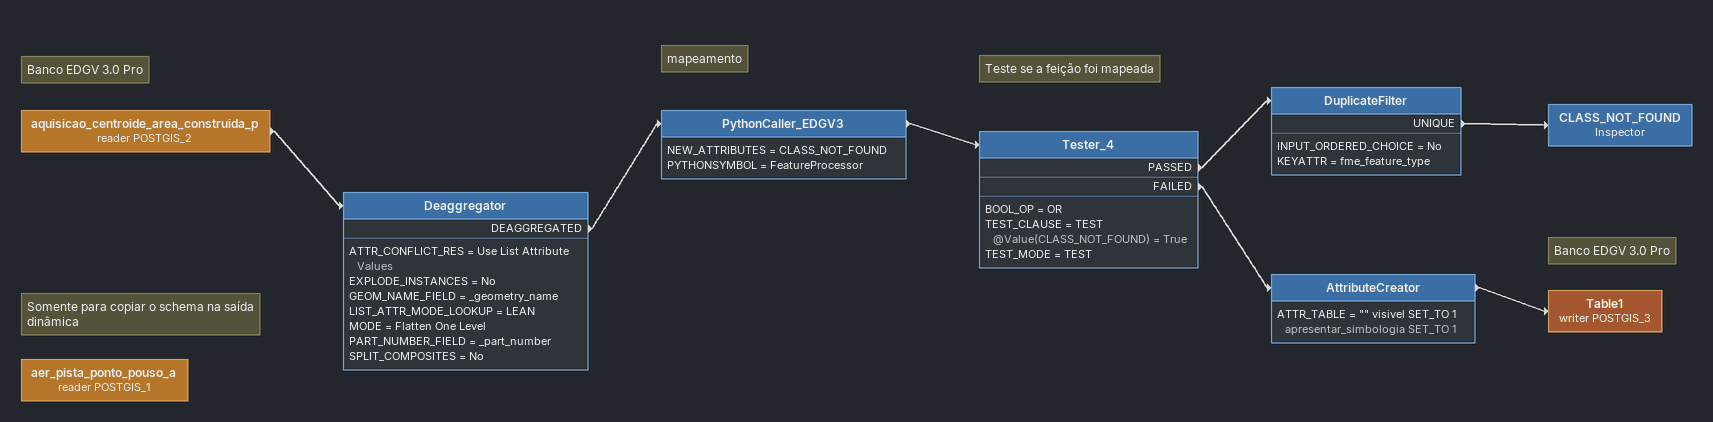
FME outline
Note: Banco EDGV 3.0 Pro
aquisicao_centroide_area_construida_p (reader POSTGIS_2)
    -> Deaggregator
Deaggregator
    ATTR_CONFLICT_RES = Use List Attribute Values
    EXPLODE_INSTANCES = No
    GEOM_NAME_FIELD = _geometry_name
    LIST_ATTR_MODE_LOOKUP = LEAN
    MODE = Flatten One Level
    PART_NUMBER_FIELD = _part_number
    SPLIT_COMPOSITES = No
    DEAGGREGATED -> PythonCaller_EDGV3
Note: mapeamento
PythonCaller_EDGV3
    NEW_ATTRIBUTES = CLASS_NOT_FOUND
    PYTHONSYMBOL = FeatureProcessor
    -> Tester_4
Note: Teste se a feição foi mapeada
Tester_4
    BOOL_OP = OR
    TEST_CLAUSE = TEST @Value(CLASS_NOT_FOUND) = True
    TEST_MODE = TEST
    PASSED -> DuplicateFilter
    FAILED -> AttributeCreator
DuplicateFilter
    INPUT_ORDERED_CHOICE = No
    KEYATTR = fme_feature_type
    UNIQUE -> CLASS_NOT_FOUND
CLASS_NOT_FOUND: Inspector
AttributeCreator
    ATTR_TABLE = "" visivel SET_TO 1  apresentar_simbologia SET_TO 1
    -> Table1 (writer POSTGIS_3)
Note: Banco EDGV 3.0 Pro
Table1 (writer POSTGIS_3)
Note: Somente para copiar o schema na saída dinâmica
aer_pista_ponto_pouso_a (reader POSTGIS_1)
